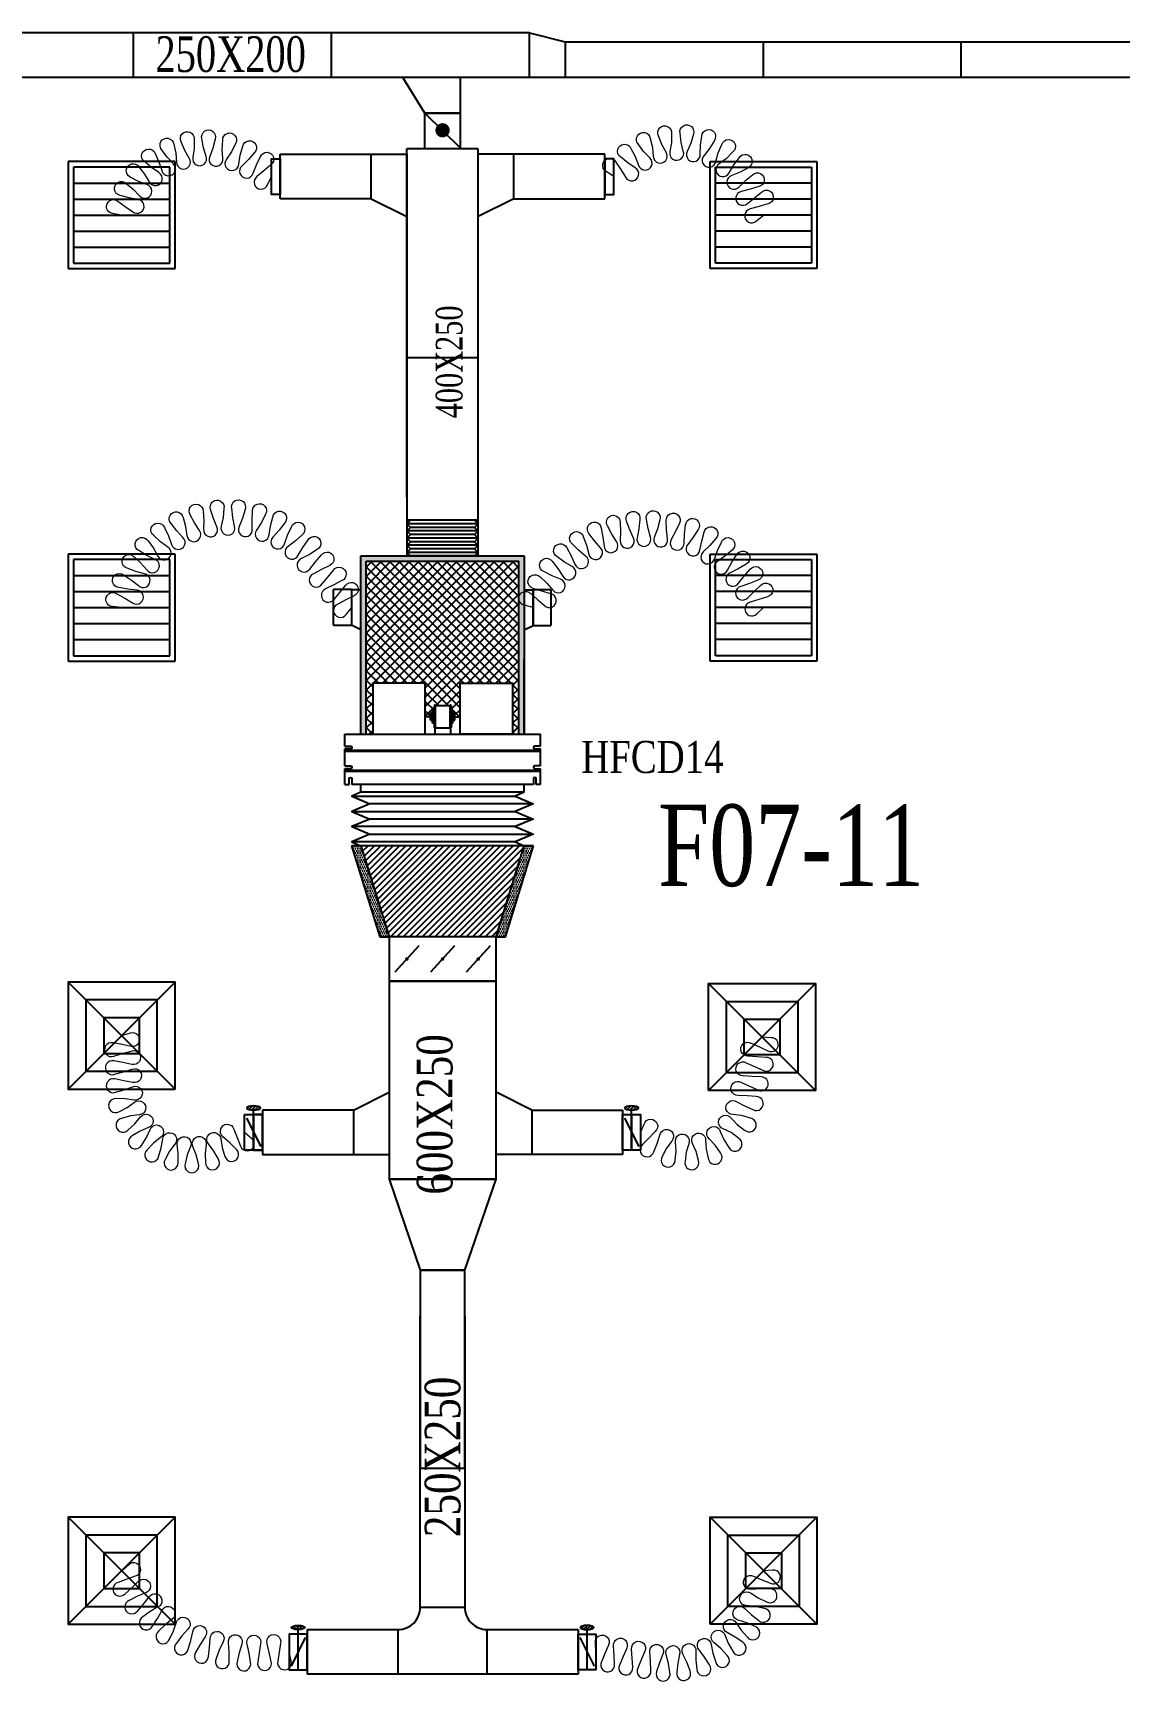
# Model space of a CAD drawing. Header units: metres. Extents: x 352651 to 1421851, y -87441 to -24441.
# Drawn here: x 933785 to 939876, y -66978 to -57738 of the extents above; entities that cross this region are included whole.
import ezdxf
from ezdxf.enums import TextEntityAlignment as Align

# ---------------------------------------------------------------- set-up
doc = ezdxf.new("R2010")
doc.units = ezdxf.units.M
doc.header["$LTSCALE"] = 300
doc.header["$MEASUREMENT"] = 0
for name, color, linetype in [('bat noi mem', 4, 'CONTINUOUS'), ('CUAGIO', 2, 'CONTINUOUS'), ('KT', 1, 'CONTINUOUS'), ('thiet bi', 11, 'CONTINUOUS')]:
    doc.layers.add(name, color=color, linetype=linetype)
doc.layers.add('noi mem', color=5, linetype='BATTING', lineweight=0)
doc.styles.add('PHU', font='vntimeh.shx', dxfattribs={"width": 0.8})
doc.styles.add('ROMANS', font='romans.shx', dxfattribs={"width": 0.75, "bigfont": 'romancvn.shx'})
doc.linetypes.add('BATTING', pattern='A,0.0001,-0.1,[134,ltypeshp.shx,S=0.1,R=0,X=-0.1,Y=0],-0.2,[134,ltypeshp.shx,S=0.1,R=180,X=0.1,Y=0],-0.1', length=0.4001)
pattern_1 = [(180, (1491750.941, -4848.227), (-6.25, 12.5), [0, -12.5])]

# ---------------------------------------------------------------- blocks, each defined once
blk = doc.blocks.new('SAD')
at = {"layer": 'CUAGIO', "color": 8}
for p, q in [((-300, -300), (300, 300)), ((300, -300), (-300, 300))]:
    blk.add_line(p, q, dxfattribs=at)
at = {"layer": 'CUAGIO'}
blk.add_lwpolyline([(300, -300), (300, 300), (-300, 300), (-300, -300)], close=True, dxfattribs=at)
at = {"layer": 'CUAGIO', "color": 8}
for points in [[(200, -200), (200, 200), (-200, 200), (-200, -200)], [(100, -100), (100, 100), (-100, 100), (-100, -100)]]:
    blk.add_lwpolyline(points, close=True, dxfattribs=at)
blk = doc.blocks.new('SAG')
at = {"layer": 'CUAGIO'}
for p, q in [((-300, 300), (-300, -300)), ((300, 300), (-300, 300)), ((300, -300), (300, 300)), ((-300, -300), (300, -300))]:
    blk.add_line(p, q, dxfattribs=at)
at = {"layer": 'CUAGIO', "color": 8}
for p, q in [((-270, 270), (-270, -270)), ((270, 270), (-270, 270)), ((-180, -270), (-180, 270)), ((-90, -270), (-90, 270)), ((0, -270), (0, 270)), ((90, -270), (90, 270)), ((180, -270), (180, 270)), ((270, -270), (270, 270)), ((-270, -270), (270, -270))]:
    blk.add_line(p, q, dxfattribs=at)
blk = doc.blocks.new('1-van gio D200')
at = {"layer": 'CUAGIO'}
h = blk.add_hatch(dxfattribs=at)
h.set_pattern_fill('ANSI31', color=256, scale=100, style=0)
edge = h.paths.add_edge_path()
edge.add_ellipse((486127, -58494), major_axis=(-38.1, 0), ratio=0.310482, start_angle=0, end_angle=360, ccw=False)
for p, q in [((486167, -58437.3), (486087.1, -58277.5)), ((486127, -58257.4), (486127, -58494))]:
    blk.add_line(p, q, dxfattribs=at)
at = {"layer": 'CUAGIO', "const_width": 3}
for points in [[(486127, -58457.4), (486177, -58457.4), (486177, -58257.4), (486077, -58257.4), (486077, -58457.4), (486127, -58457.4)], [(486167, -58437.3), (486087.1, -58277.5)], [(486127, -58257.4), (486127, -58494)]]:
    blk.add_lwpolyline(points, dxfattribs=at)
at = {"layer": 'CUAGIO'}
blk.add_lwpolyline([(486177, -58457.4), (486077, -58457.4), (486077, -58257.4), (486177, -58257.4)], close=True, dxfattribs=at)
at = {"layer": 'CUAGIO', "const_width": 5.35}
blk.add_lwpolyline([(486130.7, -58357.4, -1), (486123.3, -58357.4, -1)], format="xyb", close=True, dxfattribs=at)
at = {"layer": 'CUAGIO', "extrusion": (0, 0, -1)}
blk.add_ellipse((486127, -58494), major_axis=(-38.1, 0), ratio=0.310482, start_param=-1.570796, end_param=4.712389, dxfattribs=at)

msp = doc.modelspace()

# ---------------------------------------------------------------- hatches: boundary and pattern name
at = {"layer": 'CUAGIO'}
h = msp.add_hatch(dxfattribs=at)
h.set_pattern_fill('DOTS', color=2, scale=200, style=0)
h.set_pattern_definition([(0, (337545.287, -31132.81), (6.25, 12.5), [0, -12.5])])
h.paths.add_polyline_path([(936510.1, -60700.3), (936510.1, -61670.3), (936540.1, -61670.3), (936540.1, -60670.3), (935624.1, -60670.3), (935624.1, -61670.3), (935654.1, -61670.3), (935654.1, -60700.3)])
at = {"layer": 'CUAGIO', "ltscale": 1.5}
h = msp.add_hatch(dxfattribs=at)
h.set_pattern_fill('ANSI37', color=9, scale=300, style=0)
h.set_pattern_definition([(45, (384960.247, -1069.766), (-26.5165043, 26.5165043), []), (135, (384960.247, -1069.766), (-26.5165043, -26.5165043), [])])
h.paths.add_polyline_path([(935985.3, -61384.3), (935985.3, -61571.7), (936014.7, -61571.7), (936014.7, -61551.5), (936025.3, -61551.5), (936025.3, -61535.7), (936035.2, -61535.7), (936035.2, -61510.8, -1), (936041.7, -61508.7), (936124, -61508.7, -1), (936130.5, -61510.8), (936130.5, -61535.7), (936140.4, -61535.7), (936140.4, -61551.5), (936150.9, -61551.5), (936150.9, -61571.7), (936180.3, -61571.7), (936180.3, -61384.3), (936475.3, -61384.3), (936475.3, -61670.3), (936510.1, -61670.3), (936510.1, -60700.3), (935654.1, -60700.3), (935654.1, -61670.3), (935690.3, -61670.3), (935690.3, -61384.3)])
at = {"layer": 'CUAGIO'}
h = msp.add_hatch(dxfattribs=at)
h.set_pattern_fill('DOTS', color=2, scale=200, angle=180, style=0)
h.set_pattern_definition(pattern_1)
h.paths.add_polyline_path([(935782.1, -62805.3), (935729.8, -62805.3), (935571.8, -62295.3), (935624.1, -62295.3)])
h = msp.add_hatch(dxfattribs=at)
h.set_pattern_fill('ANSI31', color=256, scale=200, style=0)
h.set_pattern_definition([(45, (85841.88, -88621.382), (-17.6776695, 17.6776695), [])])
h.paths.add_polyline_path([(935624.1, -62295.3), (935782.1, -62805.3), (936382.1, -62805.3), (936540.1, -62295.3)])
h = msp.add_hatch(dxfattribs=at)
h.set_pattern_fill('DOTS', color=2, scale=200, angle=180, style=0)
h.set_pattern_definition(pattern_1)
h.paths.add_polyline_path([(936434.5, -62805.3), (936382.1, -62805.3), (936540.1, -62295.3), (936592.5, -62295.3)])

# ---------------------------------------------------------------- linework, layer by layer
at = {"layer": 'bat noi mem'}
for p, q in [((936282.1, -60470.3), (935882.1, -60470.3)), ((935902.1, -60470.3), (935882.1, -60490.3)), ((936282.1, -60490.3), (935882.1, -60490.3)), ((935882.1, -60490.3), (935902.1, -60510.3)), ((935902.1, -60510.3), (935882.1, -60530.3)), ((936262.1, -60510.3), (935902.1, -60510.3)), ((936262.1, -60470.3), (936282.1, -60490.3)), ((936282.1, -60490.3), (936262.1, -60510.3)), ((936262.1, -60510.3), (936282.1, -60530.3)), ((936282.1, -60530.3), (935882.1, -60530.3)), ((935882.1, -60530.3), (935902.1, -60550.3)), ((935902.1, -60550.3), (935882.1, -60570.3)), ((936282.1, -60570.3), (935882.1, -60570.3)), ((935882.1, -60570.3), (935902.1, -60590.3)), ((935902.1, -60590.3), (935882.1, -60610.3)), ((936282.1, -60610.3), (935882.1, -60610.3)), ((935882.1, -60610.3), (935902.1, -60630.3)), ((936262.1, -60550.3), (935902.1, -60550.3)), ((936262.1, -60590.3), (935902.1, -60590.3)), ((936282.1, -60530.3), (936262.1, -60550.3)), ((936262.1, -60550.3), (936282.1, -60570.3)), ((936282.1, -60570.3), (936262.1, -60590.3)), ((936262.1, -60590.3), (936282.1, -60610.3)), ((936282.1, -60610.3), (936262.1, -60630.3)), ((935902.1, -60630.3), (935882.1, -60650.3)), ((936282.1, -60650.3), (935882.1, -60650.3)), ((935882.1, -60650.3), (935902.1, -60670.3)), ((936262.1, -60630.3), (935902.1, -60630.3)), ((936262.1, -60670.3), (935902.1, -60670.3)), ((936262.1, -60630.3), (936282.1, -60650.3)), ((936282.1, -60650.3), (936262.1, -60670.3)), ((935574.1, -62016.7), (936490.1, -62016.7)), ((936590.1, -62059.5), (935674.1, -62059.5)), ((935574.1, -62102.4), (936490.1, -62102.4)), ((936590.1, -62145.3), (935674.1, -62145.3)), ((936490.1, -62188.1), (935574.1, -62188.1)), ((936490.1, -62273.8), (935574.1, -62273.8)), ((935674.1, -62231), (936590.1, -62231)), ((936540.1, -62295.3), (935624.1, -62295.3))]:
    msp.add_line(p, q, dxfattribs=at)
for points in [[(935624.1, -61995.3), (935574.1, -62016.7), (935674.1, -62059.5), (935574.1, -62102.4), (935674.1, -62145.3), (935574.1, -62188.1), (935674.1, -62231), (935574.1, -62273.8), (935624.1, -62295.3)], [(936540.1, -61995.3), (936490.1, -62016.7), (936590.1, -62059.5), (936490.1, -62102.4), (936590.1, -62145.3), (936490.1, -62188.1), (936590.1, -62231), (936490.1, -62273.8), (936540.1, -62295.3)]]:
    msp.add_lwpolyline(points, dxfattribs=at)
at = {"layer": 'CUAGIO'}
for p, q in [((936569.6, -57738.1), (932129.6, -57738.1)), ((934349.6, -57988.1), (934349.6, -57738.1)), ((935459.6, -57988.1), (935459.6, -57738.1)), ((936569.6, -57988.1), (936569.6, -57738.1)), ((936569.6, -57988.1), (936569.6, -57738.1)), ((936569.6, -57738.1), (936769.6, -57788.1)), ((936769.6, -57788.1), (942851.5, -57788.1)), ((936769.6, -57788.1), (936769.6, -57988.1)), ((937879.6, -57788.1), (937879.6, -57988.1)), ((938989.6, -57788.1), (938989.6, -57988.1)), ((942851.5, -57988.1), (931929.4, -57988.1)), ((935982.1, -58188), (935858.7, -57988.1)), ((936182.1, -58388), (936182.1, -57988.1)), ((935982.1, -58188), (936182.1, -58188)), ((935982.1, -58388), (935982.1, -58188)), ((936182.1, -58188), (935982.1, -58188)), ((935982.1, -58188), (936182.1, -58383.7)), ((935882.1, -60340.5), (935882.1, -58388)), ((936282.1, -58388), (935882.1, -58388)), ((936282.1, -60670.3), (936282.1, -58388)), ((935172.2, -58667.9), (935172.2, -58417.9)), ((935172.2, -58417.9), (935882.1, -58417.9)), ((935182.2, -58417.9), (935882.1, -58417.9)), ((935682.1, -58667.9), (935682.1, -58417.9)), ((935682.1, -58667.9), (935682.1, -58417.9)), ((935882.1, -58415.4), (935882.1, -60670.3)), ((936982.1, -58417.9), (936282.1, -58417.9)), ((936992.1, -58417.9), (936282.1, -58417.9)), ((936482.1, -58667.9), (936482.1, -58417.9)), ((936482.1, -58667.9), (936482.1, -58417.9)), ((936992.1, -58667.9), (936992.1, -58417.9)), ((935682.1, -58667.9), (935172.2, -58667.9)), ((935682.1, -58667.9), (935182.2, -58667.9)), ((935682.1, -58667.9), (935882.1, -58767.9)), ((935682.1, -58667.9), (935882.1, -58767.9)), ((936482.1, -58667.9), (936282.1, -58767.9)), ((936482.1, -58667.9), (936282.1, -58767.9)), ((936482.1, -58667.9), (936982.1, -58667.9)), ((936482.1, -58667.9), (936992.1, -58667.9)), ((936282.1, -59560.3), (935882.1, -59560.3)), ((935654.1, -61670.3), (935654.1, -60700.3)), ((936510.1, -61670.3), (936510.1, -60700.3)), ((935470.9, -61057.6), (935470.9, -60857.6)), ((935570.6, -60857.6), (935470.9, -60857.6)), ((935570.6, -60857.6), (935570.6, -61057.6)), ((936590.1, -60859.6), (936590.1, -61059.6)), ((936590.1, -60859.6), (936590.1, -61059.6)), ((936590.1, -61059.6), (936590.1, -60859.6)), ((936689.8, -60859.6), (936689.8, -61059.6)), ((936590.1, -61059.6), (936689.8, -61059.6)), ((936540.1, -61670.3), (936540.1, -61248.9)), ((935949.1, -62856), (935815.2, -63004.6)), ((936149.1, -62856), (936015.2, -63004.6)), ((936349.1, -62856), (936215.2, -63004.6)), ((936382.1, -63055.3), (935782.1, -63055.3)), ((935582.1, -63777.1), (935782.1, -63677.1)), ((936582.1, -63777.1), (936382.1, -63677.1)), ((935582.1, -63777.1), (935072.1, -63777.1)), ((935072.1, -63777.1), (935072.1, -64027.1)), ((935582.1, -63777.1), (935582.1, -64027.1)), ((936582.1, -63777.1), (937092.1, -63777.1)), ((936582.1, -63777.1), (936582.1, -64027.1)), ((937092.1, -63777.1), (937092.1, -64027.1)), ((935072.1, -64027.1), (935782.1, -64027.1)), ((937092.1, -64027.1), (936382.1, -64027.1)), ((935957.2, -66564.8), (936207.2, -66564.8)), ((935322.2, -66689.8), (935322.2, -66939.8)), ((935832.2, -66689.8), (935832.2, -66939.8)), ((936332.2, -66939.8), (936332.2, -66689.8)), ((936842.2, -66689.8), (936842.2, -66939.8))]:
    msp.add_line(p, q, dxfattribs=at)
at = {"layer": 'CUAGIO', "color": 2}
for p, q in [((935624.1, -61670.3), (935624.1, -60670.3)), ((935624.1, -60670.3), (936540.1, -60670.3)), ((935654.1, -60700.3), (936510.1, -60700.3)), ((936540.1, -60670.3), (936540.1, -61670.3)), ((936592.5, -62295.3), (935571.8, -62295.3)), ((936540.1, -62295.3), (936592.5, -62295.3)), ((935729.8, -62805.3), (935782.1, -62805.3)), ((935729.8, -62805.3), (935782.1, -62805.3)), ((936366.7, -62805.3), (935797.6, -62805.3)), ((936366.7, -62805.3), (935797.6, -62805.3)), ((936382.1, -62805.3), (936434.5, -62805.3)), ((936382.1, -62805.3), (936434.5, -62805.3))]:
    msp.add_line(p, q, dxfattribs=at)
at = {"layer": 'CUAGIO', "ltscale": 1.5}
msp.add_line((936842.2, -66939.8), (935322.2, -66939.8), dxfattribs=at)
at = {"layer": 'CUAGIO'}
for points, const_width in [([(936062.1, -58283.7, 1), (936102.1, -58283.7, 1)], 40), ([(935877.1, -62930.3, -1), (935887.1, -62930.3, -1)], 10), ([(936077.1, -62930.3, -1), (936087.1, -62930.3, -1)], 10), ([(936277.1, -62930.3, -1), (936287.1, -62930.3, -1)], 10)]:
    msp.add_lwpolyline(points, format="xyb", close=True, dxfattribs=dict(at, const_width=const_width))
for points in [[(935172.2, -58642.9), (935122.2, -58642.9), (935122.2, -58442.9), (935172.2, -58442.9)], [(936992.1, -58642.9), (937042.1, -58642.9), (937042.1, -58442.9), (936992.1, -58442.9)], [(935782.1, -63055.3), (936382.1, -63055.3), (936382.1, -62805.3), (935782.1, -62805.3)], [(935072.1, -63802.1), (935022.1, -63802.1), (935022.1, -64002.1), (935072.1, -64002.1)], [(937092.1, -63802.1), (937142.1, -63802.1), (937142.1, -64002.1), (937092.1, -64002.1)], [(936382.1, -64165.3), (935782.1, -64165.3), (935957.1, -64675.3), (936207.1, -64675.3)], [(935957.1, -64675.3), (935957.1, -65785.3), (936207.1, -65785.3), (936207.1, -64675.3)]]:
    msp.add_lwpolyline(points, close=True, dxfattribs=at)
for points in [[(935624.1, -60859.6), (935570.6, -60859.6)], [(936540.1, -60859.6), (936590.1, -60859.6)], [(936540.1, -60859.6), (936590.1, -60859.6)], [(936689.8, -60859.6), (936590.1, -60859.6)], [(935470.9, -61057.6), (935570.6, -61057.6)], [(935620.6, -61082.9), (935570.6, -61057.6)], [(936540.1, -61084.8), (936590.1, -61059.6)], [(935571.8, -62295.3), (935729.8, -62805.3)], [(936382.1, -62805.3), (936540.1, -62295.3), (935624.1, -62295.3), (935782.1, -62805.3)], [(936434.5, -62805.3), (936592.5, -62295.3)]]:
    msp.add_lwpolyline(points, dxfattribs=at)
at = {"layer": 'CUAGIO', "color": 2}
msp.add_lwpolyline([(935782.1, -64165.3), (936382.1, -64165.3), (936382.1, -63055.3), (935782.1, -63055.3)], close=True, dxfattribs=at)
at = {"layer": 'CUAGIO'}
for points in [[(935322.2, -66689.8), (935832.2, -66689.8, 0.414214), (935957.2, -66564.8), (935957.2, -64932.6)], [(936207.2, -64932.6), (936207.2, -66564.8, 0.414214), (936332.2, -66689.8), (936842.2, -66689.8)]]:
    msp.add_lwpolyline(points, format="xyb", dxfattribs=at)
at = {"layer": 'noi mem', "linetype": 'ByBlock', "ltscale": 1.5}
for points in [[(934282.1, -58759.6), (934231.8, -58750.1, -1.333333), (934261.1, -58681.1), (934302.9, -58710.7), (934344.6, -58740.4, 1.333333), (934373.9, -58671.4), (934323.6, -58661.9), (934273.4, -58648.7, -1.333333), (934307.5, -58581.8), (934347.7, -58614.6), (934382.7, -58651, 1.333333), (934424.1, -58588.4), (934377, -58570.4), (934331, -58546.2, -1.333333), (934379.1, -58488.7), (934411, -58529.7), (934437, -58573, 1.333333), (934491.3, -58521.3), (934449.4, -58493.2), (934410, -58459.3, -1.333333), (934469.9, -58414.1), (934491.7, -58461.2), (934507.4, -58509.1, 1.333333), (934571.9, -58470.9), (934537.4, -58434.1), (934506.6, -58392.3, -1.333333), (934575, -58361.6), (934585.7, -58412.4), (934590.2, -58462.7, 1.333333), (934661.7, -58439.9), (934636.3, -58396.3), (934615.6, -58348.7, -1.333333), (934689.2, -58334.1), (934688.3, -58386), (934681.4, -58436, 1.333333), (934756.2, -58429.9), (934741.2, -58381.7), (934731.7, -58330.6, -1.333333), (934806.7, -58332.9), (934794.2, -58383.3), (934776.2, -58430.5, 1.333333), (934850.5, -58441.2), (934846.7, -58390.9), (934848.9, -58339, -1.333333), (934921.5, -58358), (934898, -58404.3), (934869.9, -58446.3, 1.333333), (934939.9, -58473.4), (934947.4, -58423.5), (934961.2, -58373.5, -1.333333), (935027.7, -58408.3), (934994.4, -58448.1), (934957.7, -58482.7, 1.333333), (935019.7, -58524.8), (935038.3, -58477.9), (935060.2, -58431.6, -1.333333), (935119.5, -58477.5), (935080.2, -58510.4), (935041, -58543.2, 1.333333), (935100.3, -58589.1), (935122.2, -58542.9)], [(937042.1, -58542.9), (936999.9, -58514.2, -1.333333), (937053.5, -58461.7), (937081.3, -58504.5), (937108.9, -58547.3, 1.333333), (937162.6, -58495), (937120.5, -58466.3), (937080.4, -58433.4, -1.333333), (937138.4, -58385.8), (937162.9, -58431.5), (937180.3, -58478.5, 1.333333), (937243.9, -58438.7), (937209.3, -58402.4), (937178.9, -58360.4, -1.333333), (937247, -58329.1), (937259.1, -58379.6), (937264, -58429.5, 1.333333), (937335.6, -58407.2), (937311.4, -58363.3), (937292.7, -58314.9, -1.333333), (937366.5, -58302), (937365.3, -58353.9), (937357.4, -58403.4, 1.333333), (937432.4, -58400), (937420.1, -58351.4), (937414.3, -58299.9, -1.333333), (937489, -58306.2), (937474.7, -58356), (937454.4, -58401.9, 1.333333), (937527.7, -58417.7), (937528.2, -58367.6), (937535.7, -58316.2, -1.333333), (937606.4, -58341.3), (937579.8, -58385.9), (937548.6, -58425.1, 1.333333), (937615.4, -58459.1), (937628.7, -58410.7), (937649, -58363, -1.333333), (937710.9, -58405.2), (937673.9, -58441.6), (937633.7, -58471.6, 1.333333), (937689.7, -58521.4), (937714.8, -58478), (937746.6, -58437, -1.333333), (937795.8, -58493.6), (937750.8, -58519.4), (937704.2, -58538.1, 1.333333), (937745.8, -58600.6), (937781.1, -58565), (937820.8, -58532.6, -1.333333), (937855.8, -58599), (937806.6, -58613.5), (937757.6, -58627.5, 1.333333), (937792, -58694.1), (937831.8, -58662.2), (937871.6, -58630.2, -1.333333), (937906, -58696.9), (937857, -58710.9), (937807.9, -58724.9, 1.333333), (937842.4, -58791.5), (937882.1, -58759.6)], [(934282.1, -60959.6), (934231.5, -60953.6, -1.333333), (934255, -60882.4), (934299.3, -60907.8), (934343.5, -60933.2, 1.333333), (934367.1, -60862.1), (934316.5, -60856), (934265.6, -60846.8, -1.333333), (934293.5, -60777.1), (934336.7, -60805.4), (934376, -60836.9, 1.333333), (934410.1, -60770.1), (934361.4, -60756.8), (934313.1, -60738.5, -1.333333), (934353.1, -60675), (934390.5, -60710.7), (934423.5, -60748.8, 1.333333), (934469.1, -60689.3), (934423.6, -60667.4), (934379.5, -60640.6, -1.333333), (934430.3, -60585.5), (934460.6, -60627.3), (934486.1, -60670.8, 1.333333), (934541.7, -60620.5), (934501, -60590.7), (934462.5, -60556.4, -1.333333), (934522.4, -60511.4), (934544.6, -60558), (934561.9, -60605.4, 1.333333), (934625.7, -60566), (934591, -60529.4), (934559.3, -60488.6, -1.333333), (934626.5, -60455.2), (934639.8, -60505.1), (934648.2, -60554.8, 1.333333), (934718.1, -60527.7), (934690.7, -60485.3), (934666.9, -60439.5, -1.333333), (934738.9, -60418.8), (934743.1, -60470.3), (934742.3, -60520.7, 1.333333), (934815.9, -60506.7), (934796.6, -60460.1), (934781.5, -60410.7, -1.333333), (934856.2, -60403.4), (934850.9, -60454.8), (934840.9, -60504.2, 1.333333), (934915.9, -60503.8), (934905.4, -60454.5), (934899.5, -60403.2, -1.333333), (934974.2, -60409.5), (934959.7, -60459.1), (934941, -60505.9, 1.333333), (935014.8, -60519), (935013.4, -60468.6), (935016.9, -60417.1, -1.333333), (935089.2, -60436.9), (935066, -60483), (935039.1, -60525.7, 1.333333), (935109.3, -60552), (935117, -60502.2), (935129.8, -60452.1, -1.333333), (935197.4, -60484.7), (935166.2, -60525.8), (935132, -60562.9, 1.333333), (935196.3, -60601.5), (935212.9, -60553.9), (935234.5, -60507, -1.333333), (935295.1, -60551.3), (935256.9, -60586.1), (935216.6, -60616.4, 1.333333), (935272.8, -60666), (935297.8, -60622.2), (935327.6, -60580, -1.333333), (935379.1, -60634.5), (935335.2, -60661.8), (935290.1, -60685.3, 1.333333), (935337.4, -60743.5), (935369.6, -60704.1), (935402.3, -60664.9, -1.333333), (935449.1, -60723.4), (935403.7, -60746.7), (935358.3, -60770, 1.333333), (935405.2, -60828.5), (935437.8, -60789.3), (935470.4, -60750, -1.333333), (935517.3, -60808.6), (935471.9, -60831.8), (935426.5, -60855.1, 1.333333), (935473.3, -60913.7), (935506, -60874.4), (935538.6, -60835.2, -1.333333), (935585.5, -60893.7), (935540.1, -60917), (935494.6, -60940.3, 1.333333), (935541.5, -60998.8), (935574.1, -60959.6)], [(936590.1, -60959.6), (936540.7, -60946, -1.333333), (936576.3, -60880), (936614.8, -60913.9), (936653.3, -60947.9, 1.333333), (936689, -60881.9), (936639.5, -60868.3), (936590.2, -60852.3, -1.333333), (936628.7, -60788), (936666.1, -60823.8), (936699.8, -60861.9, 1.333333), (936743.2, -60800.6), (936696.1, -60781.5), (936649.8, -60758.2, -1.333333), (936697.7, -60700.4), (936729.2, -60741.6), (936756.7, -60784.3, 1.333333), (936808.9, -60730.4), (936765.2, -60704.3), (936723.1, -60674.2, -1.333333), (936779.2, -60624.5), (936804, -60669.9), (936824.7, -60716.3, 1.333333), (936884.5, -60671), (936845.4, -60638.6), (936808.3, -60602.4, -1.333333), (936871.3, -60561.8), (936889, -60610.5), (936902.3, -60659.5, 1.333333), (936968.3, -60623.9), (936934.6, -60585.8), (936903.4, -60544.4, -1.333333), (936971.9, -60513.9), (936981.9, -60564.7), (936987.7, -60615.2, 1.333333), (937058.3, -60590), (937030.8, -60547.3), (937006.3, -60501.6, -1.333333), (937078.7, -60481.9), (937080.8, -60533.6), (937078.8, -60584.4, 1.333333), (937152.4, -60570.3), (937131.7, -60523.9), (937114.5, -60475, -1.333333), (937189, -60466.5), (937183.2, -60518), (937173.5, -60567.9, 1.333333), (937248.5, -60565.1), (937235.1, -60516.1), (937225.5, -60465.2, -1.333333), (937300.5, -60468.2), (937286.9, -60518.2), (937269.6, -60566, 1.333333), (937344.1, -60574.7), (937338.4, -60524.2), (937336.7, -60472.4, -1.333333), (937410.3, -60486.8), (937389.3, -60534.1), (937365, -60578.7, 1.333333), (937437.3, -60598.7), (937439.3, -60547.9), (937445.5, -60496.5, -1.333333), (937516.1, -60521.9), (937488.1, -60565.5), (937457.2, -60605.9, 1.333333), (937525.6, -60636.6), (937535.4, -60586.7), (937549.4, -60536.9, -1.333333), (937615.2, -60572.7), (937580.9, -60611.5), (937544.2, -60646.8, 1.333333), (937607.2, -60687.6), (937624.4, -60639.8), (937645.8, -60592.6, -1.333333), (937705.5, -60638.1), (937665.6, -60671.2), (937624, -60700.5, 1.333333), (937680, -60750.4), (937704.3, -60705.7), (937732.7, -60662.4, -1.333333), (937784.7, -60716.5), (937740.3, -60743.1), (937694.7, -60765.7, 1.333333), (937742.4, -60823.5), (937773.3, -60783.1), (937807.9, -60744.6, -1.333333), (937851, -60806), (937803.1, -60825.6), (937754.6, -60841.3, 1.333333), (937793.3, -60905.5), (937829.8, -60870), (937867.2, -60834.8, -1.333333), (937905, -60899.6), (937856, -60914.8), (937807, -60930, 1.333333), (937844.8, -60994.8), (937882.1, -60959.6)], [(934282.1, -63359.6), (934331.5, -63344.9, -1.333333), (934335.2, -63419.8), (934284.6, -63410.1), (934234.1, -63400.4, 1.333333), (934237.8, -63475.3), (934287.1, -63460.7), (934336.5, -63446.1, -1.333333), (934340.2, -63521), (934289.6, -63511.3), (934239.1, -63501.6, 1.333333), (934242.8, -63576.5), (934292.1, -63561.9), (934341.5, -63547.2, -1.333333), (934345.2, -63622.1), (934294.6, -63612.4), (934244.1, -63602.7, 1.333333), (934247.8, -63677.6), (934297.1, -63663), (934344.9, -63646, -1.333333), (934352.2, -63720.7), (934302.1, -63713.4), (934249.8, -63713.1, 1.333333), (934267, -63786.1), (934313.7, -63762.6), (934355.2, -63733.6, -1.333333), (934382, -63803.7), (934331.8, -63809.9), (934281.3, -63823.5, 1.333333), (934317.3, -63889.4), (934356, -63854.3), (934388.4, -63815.3, -1.333333), (934432.8, -63875.7), (934386, -63895), (934341, -63921.6, 1.333333), (934393.2, -63975.5), (934421.2, -63931.4), (934442, -63885.2, -1.333333), (934501, -63931.6), (934461, -63962.7), (934424.6, -64000.3, 1.333333), (934489.2, -64038.4), (934504.5, -63988.4), (934512.4, -63938.3, -1.333333), (934581.5, -63967.4), (934551.2, -64008), (934526.1, -64053.9, 1.333333), (934598.5, -64073.5), (934600, -64021.2), (934594.3, -63970.9, -1.333333), (934668.6, -63980.6), (934650.2, -64027.7), (934638.3, -64078.6, 1.333333), (934713.3, -64078.2), (934700.8, -64027.5), (934681.9, -63980.5, -1.333333), (934756.1, -63970), (934750.9, -64020.4), (934752.9, -64072.7, 1.333333), (934825.1, -64052.4), (934799.6, -64006.7), (934768.9, -63966.5, -1.333333), (934837.7, -63936.7), (934846, -63986.6), (934861.9, -64036.5, 1.333333), (934926.1, -63997.7), (934889.3, -63960.5), (934850.6, -63926.6, -1.333333), (934911.9, -63883.4), (934930.7, -63931.3), (934949.6, -63979.2, 1.333333), (935010.9, -63936), (934972.1, -63902.1)], [(937192.1, -63902.1), (937212.4, -63855.5, -1.333333), (937274.7, -63897.3), (937239.3, -63933.8), (937204, -63970.5, 1.333333), (937266.4, -64012), (937286.6, -63965.2), (937300.1, -63917.5, -1.333333), (937367.3, -63950.9), (937337.3, -63990.5), (937314, -64037, 1.333333), (937385.9, -64058.3), (937391.7, -64006.6), (937388.1, -63957.1, -1.333333), (937462.6, -63965.6), (937448, -64013), (937442, -64064.7, 1.333333), (937516.8, -64060.2), (937504.6, -64009.6), (937484.4, -63964.3, -1.333333), (937557.3, -63946.9), (937559.8, -63996.4), (937571.7, -64047.1, 1.333333), (937640.6, -64017.2), (937611.8, -63973.9), (937577.3, -63938.2, -1.333333), (937639.9, -63896.9), (937659.1, -63942.6), (937687.7, -63986.1, 1.333333), (937742.2, -63934.6), (937700.3, -63903.7), (937655.7, -63881.9, -1.333333), (937700.4, -63821.7), (937734.1, -63858.2), (937775.8, -63889.3, 1.333333), (937809.4, -63822.3), (937759.5, -63807.5), (937710.1, -63801.9, -1.333333), (937732, -63730.2), (937776.1, -63753.2), (937822.3, -63774.3, 1.333333), (937840.7, -63701.6), (937790, -63698.2), (937739.3, -63694.7, -1.333333), (937757.8, -63622), (937804, -63643.2), (937850.2, -63664.3, 1.333333), (937868.6, -63591.6), (937817.9, -63588.1), (937767.2, -63584.7, -1.333333), (937785.6, -63512), (937831.9, -63533.1), (937878.1, -63554.2, 1.333333), (937896.5, -63481.5), (937845.8, -63478.1), (937795.1, -63474.6, -1.333333), (937813.5, -63401.9), (937859.8, -63423), (937906, -63444.1, 1.333333), (937924.4, -63371.4), (937873.7, -63368)], [(934282.1, -66359.6), (934320.4, -66326, -1.333333), (934358.6, -66390.5), (934310.8, -66407.9), (934263, -66425.4, 1.333333), (934301.3, -66489.9), (934339.5, -66456.2), (934375.5, -66421, -1.333333), (934417.1, -66483.4), (934370.7, -66503), (934325, -66526.6, 1.333333), (934371, -66585.8), (934405.1, -66547.4), (934435.6, -66507.2, -1.333333), (934485.8, -66562.9), (934442.8, -66589.1), (934401.1, -66619.1, 1.333333), (934455.2, -66670.9), (934483.4, -66627.9), (934507.6, -66583.8, -1.333333), (934565.5, -66631.6), (934526.7, -66663.7), (934489.8, -66699.5, 1.333333), (934550.9, -66742.9), (934572.5, -66696.2), (934590.1, -66649, -1.333333), (934654.2, -66687.9), (934620.6, -66725.3), (934589.3, -66766.1, 1.333333), (934656.1, -66800.1), (934670.7, -66750.8), (934681.2, -66701.6, -1.333333), (934750.3, -66730.6), (934722.5, -66772.6), (934697.4, -66817.5, 1.333333), (934768.5, -66841.4), (934775.7, -66790.5), (934778.9, -66740.2, -1.333333), (934851.6, -66758.9), (934830.1, -66804.5), (934811.9, -66852.5, 1.333333), (934885.8, -66865.8), (934885.4, -66814.4), (934881.3, -66764.2, -1.333333), (934955.9, -66772.1), (934941.3, -66820.3), (934930.3, -66870.5, 1.333333), (935005.3, -66872.9), (934997.5, -66822.1), (934986.7, -66772.5, -1.333333), (935061.7, -66770.4), (935053.7, -66820.5), (935046, -66870.8, 1.333333), (935120.9, -66868.3), (935109.8, -66818.6), (935098.8, -66769, -1.333333), (935173.7, -66766.4), (935166, -66816.7), (935158.3, -66867, 1.333333), (935233.3, -66864.5), (935222.2, -66814.8)], [(936942.2, -66814.8), (936939.2, -66763.6, -1.333333), (937013.1, -66776.3), (936993, -66823.6), (936973, -66870.9, 1.333333), (937046.9, -66883.6), (937043.9, -66832.4), (937040.9, -66781.1, -1.333333), (937114.8, -66793.9), (937094.8, -66841.2), (937074.8, -66888.5, 1.333333), (937148.7, -66901.2), (937145.7, -66849.9), (937142.6, -66798.7, -1.333333), (937216.5, -66811.4), (937196.5, -66858.7), (937176.5, -66906, 1.333333), (937250.4, -66918.8), (937247.4, -66867.5), (937243.9, -66816.5, -1.333333), (937317.9, -66828.6), (937298.3, -66875.8), (937282.7, -66925.4, 1.333333), (937357.5, -66931.3), (937349.8, -66879.9), (937336.9, -66830.8, -1.333333), (937411.9, -66829.1), (937401.4, -66878.7), (937396, -66930.4, 1.333333), (937470.5, -66921.1), (937452.6, -66872.3), (937430.1, -66826.8, -1.333333), (937503.2, -66810), (937502.8, -66860.7), (937508.1, -66912.4, 1.333333), (937579.1, -66888.3), (937551.7, -66844.1), (937520.5, -66804.1, -1.333333), (937588.7, -66772.9), (937598.6, -66822.6), (937614.2, -66872.2, 1.333333), (937678.8, -66834.3), (937643.1, -66796.5), (937604.5, -66763.6, -1.333333), (937665, -66719.3), (937684.8, -66766), (937710, -66811.5, 1.333333), (937765.7, -66761.3), (937723.1, -66731.5), (937678.7, -66707, -1.333333), (937729, -66651.4), (937757.7, -66693.2), (937791.6, -66732.7, 1.333333), (937836, -66672.3), (937788.3, -66651.7), (937739.9, -66636.7, -1.333333), (937778, -66572.1), (937814.5, -66607.2), (937855.6, -66639, 1.333333), (937887, -66570.9), (937836.1, -66560.4), (937785.6, -66555.4, -1.333333), (937809.9, -66484.5), (937852.8, -66511.6), (937899.5, -66534.4, 1.333333), (937916.5, -66461.4), (937864.5, -66461.3), (937813.3, -66464.3, -1.333333), (937826.1, -66390.4), (937873.3, -66410.4), (937920.6, -66430.5, 1.333333), (937933.4, -66356.6), (937882.1, -66359.6)]]:
    msp.add_lwpolyline(points, format="xyb", dxfattribs=at)
at = {"layer": 'thiet bi'}
for p, q in [((936025.3, -61607.7), (936025.3, -61535.7)), ((936035.2, -61535.7), (936025.3, -61535.7)), ((936035.2, -61508.7), (936035.2, -61634.8)), ((936035.2, -61508.7), (936130.5, -61508.7)), ((936041.7, -61634.8), (936041.7, -61508.7)), ((936124, -61634.8), (936124, -61508.7)), ((936130.5, -61508.7), (936130.5, -61634.8)), ((936130.5, -61535.7), (936140.4, -61535.7)), ((936140.4, -61607.7), (936140.4, -61535.7)), ((936014.7, -61571.7), (935985.3, -61571.7)), ((936014.7, -61591.9), (936014.7, -61551.5)), ((936025.3, -61551.5), (936014.7, -61551.5)), ((936025.3, -61591.9), (936014.7, -61591.9)), ((936035.2, -61607.7), (936025.3, -61607.7)), ((936130.5, -61607.7), (936140.4, -61607.7)), ((936140.4, -61551.5), (936150.9, -61551.5)), ((936140.4, -61591.9), (936150.9, -61591.9)), ((936150.9, -61591.9), (936150.9, -61551.5)), ((936150.9, -61571.7), (936180.3, -61571.7)), ((935533.2, -61736.3), (935533.2, -61670.3)), ((936035.2, -61634.8), (936130.5, -61634.8)), ((936038.4, -61637.1), (936038.4, -61670.3)), ((936127.3, -61637.1), (936127.3, -61670.3)), ((936632.2, -61736.3), (936632.2, -61670.3)), ((935533.2, -61847.3), (935533.2, -61752.3)), ((936631.7, -61762), (935533.7, -61762)), ((936631.7, -61767), (935533.7, -61767)), ((936632.2, -61847.3), (936632.2, -61752.3)), ((935533.2, -61952.3), (935533.2, -61863.3)), ((936631.7, -61873), (935533.7, -61873)), ((936631.7, -61878.5), (935533.7, -61878.5)), ((936632.2, -61952.3), (936632.2, -61863.3)), ((936591.6, -61952.3), (935573.8, -61952.3)), ((935624.1, -61995.3), (935624.1, -61952.3)), ((936540.1, -61995.3), (935624.1, -61995.3)), ((936540.1, -61995.3), (936540.1, -61952.3))]:
    msp.add_line(p, q, dxfattribs=at)
for points in [[(935985.3, -61384.3), (935690.3, -61384.3), (935690.3, -61670.3), (935985.3, -61670.3)], [(936180.3, -61384.3), (936475.3, -61384.3), (936475.3, -61670.3), (936180.3, -61670.3)]]:
    msp.add_lwpolyline(points, close=True, dxfattribs=at)
for points in [[(935533.2, -61670.3), (936632.2, -61670.3)], [(935533.2, -61847.3), (935533.2, -61752.3)], [(936632.2, -61847.3), (936632.2, -61752.3)], [(935533.2, -61952.3), (935557.8, -61952.3)], [(936632.2, -61952.3), (936607.6, -61952.3)]]:
    msp.add_lwpolyline(points, dxfattribs=at)
for points in [[(935533.2, -61736.3), (935565.8, -61736.3, -1), (935565.8, -61752.3), (935533.2, -61752.3)], [(936632.2, -61736.3), (936599.6, -61736.3, 1), (936599.6, -61752.3), (936632.2, -61752.3)], [(935533.2, -61847.3), (935565.8, -61847.3, -1), (935565.8, -61863.3), (935533.2, -61863.3)], [(936632.2, -61847.3), (936599.6, -61847.3, 1), (936599.6, -61863.3), (936632.2, -61863.3)], [(935557.8, -61952.3), (935557.8, -61920.3, -1), (935573.8, -61920.3), (935573.8, -61952.3)], [(936607.6, -61952.3), (936607.6, -61920.3, 1), (936591.6, -61920.3), (936591.6, -61952.3)]]:
    msp.add_lwpolyline(points, format="xyb", dxfattribs=at)
for centre, start, end in [((936038.4, -61509.7), 18.04953, 161.95047), ((936127.3, -61509.7), 18.04953, 161.95047), ((936038.4, -61633.7), 198.04953, 341.95047), ((936127.3, -61633.7), 198.04953, 341.95047)]:
    msp.add_arc(centre, 3.41, start, end, dxfattribs=at)

# ---------------------------------------------------------------- block references
at = {"layer": 'CUAGIO'}
for name, p, rotation in [('SAG', (934282.1, -58759.6), 270), ('SAG', (934282.1, -60959.6), 270), ('1-van gio D200', (1421149.2, -122259.5), 180), ('1-van gio D200', (1423269.2, -122259.5), 180), ('1-van gio D200', (1423019.2, -125172.2), 180)]:
    msp.add_blockref(name, p, dxfattribs=dict(at, rotation=rotation))
at = {"layer": 'CUAGIO', "xscale": -1}
for name, p, rotation in [('SAG', (937882.1, -58759.6), 90), ('SAG', (937882.1, -60959.6), 90), ('1-van gio D200', (449145.2, -125172.2), 180)]:
    msp.add_blockref(name, p, dxfattribs=dict(at, rotation=rotation))
at = {"layer": 'CUAGIO'}
for p in [(934282.1, -63359.6), (934282.1, -66359.6)]:
    msp.add_blockref('SAD', p, dxfattribs=at)
at = {"layer": 'CUAGIO', "xscale": -1}
for p in [(937873.7, -63368), (937882.1, -66359.6)]:
    msp.add_blockref('SAD', p, dxfattribs=at)

# ---------------------------------------------------------------- texts
at = {"layer": 'CUAGIO', "color": 2, "style": 'PHU', "width": 0.75}
msp.add_text('250X200', height=200, dxfattribs=at).set_placement((934893.9, -57956.6), align=Align.CENTER)
msp.add_text('400x250', height=150, rotation=90, dxfattribs=at).set_placement((936194, -59582.2), align=Align.CENTER)
at = {"layer": 'CUAGIO', "color": 2, "insert": (936860, -61890), "char_height": 180, "width": 795.013, "attachment_point": 7, "style": 'PHU'}
msp.add_mtext('hfcd14', dxfattribs=at)
at = {"layer": 'CUAGIO', "color": 2, "char_height": 200, "attachment_point": 3, "rotation": 90, "style": 'PHU'}
for s, insert, width in [('600x250', (935937.4, -63351.8), 1155.253), ('250x250', (935981.9, -65271.8), 1132.411)]:
    msp.add_mtext(s, dxfattribs=dict(at, insert=insert, width=width))
at = {"layer": 'KT', "ltscale": 1.5, "insert": (937290.3, -62064.7), "char_height": 456.096, "width": 2517.297, "attachment_point": 1, "style": 'ROMANS'}
msp.add_mtext('{\\fTimes New Roman|b0|i0|c0|p18;F07-11}', dxfattribs=at)

doc.saveas('drawing.dxf')
